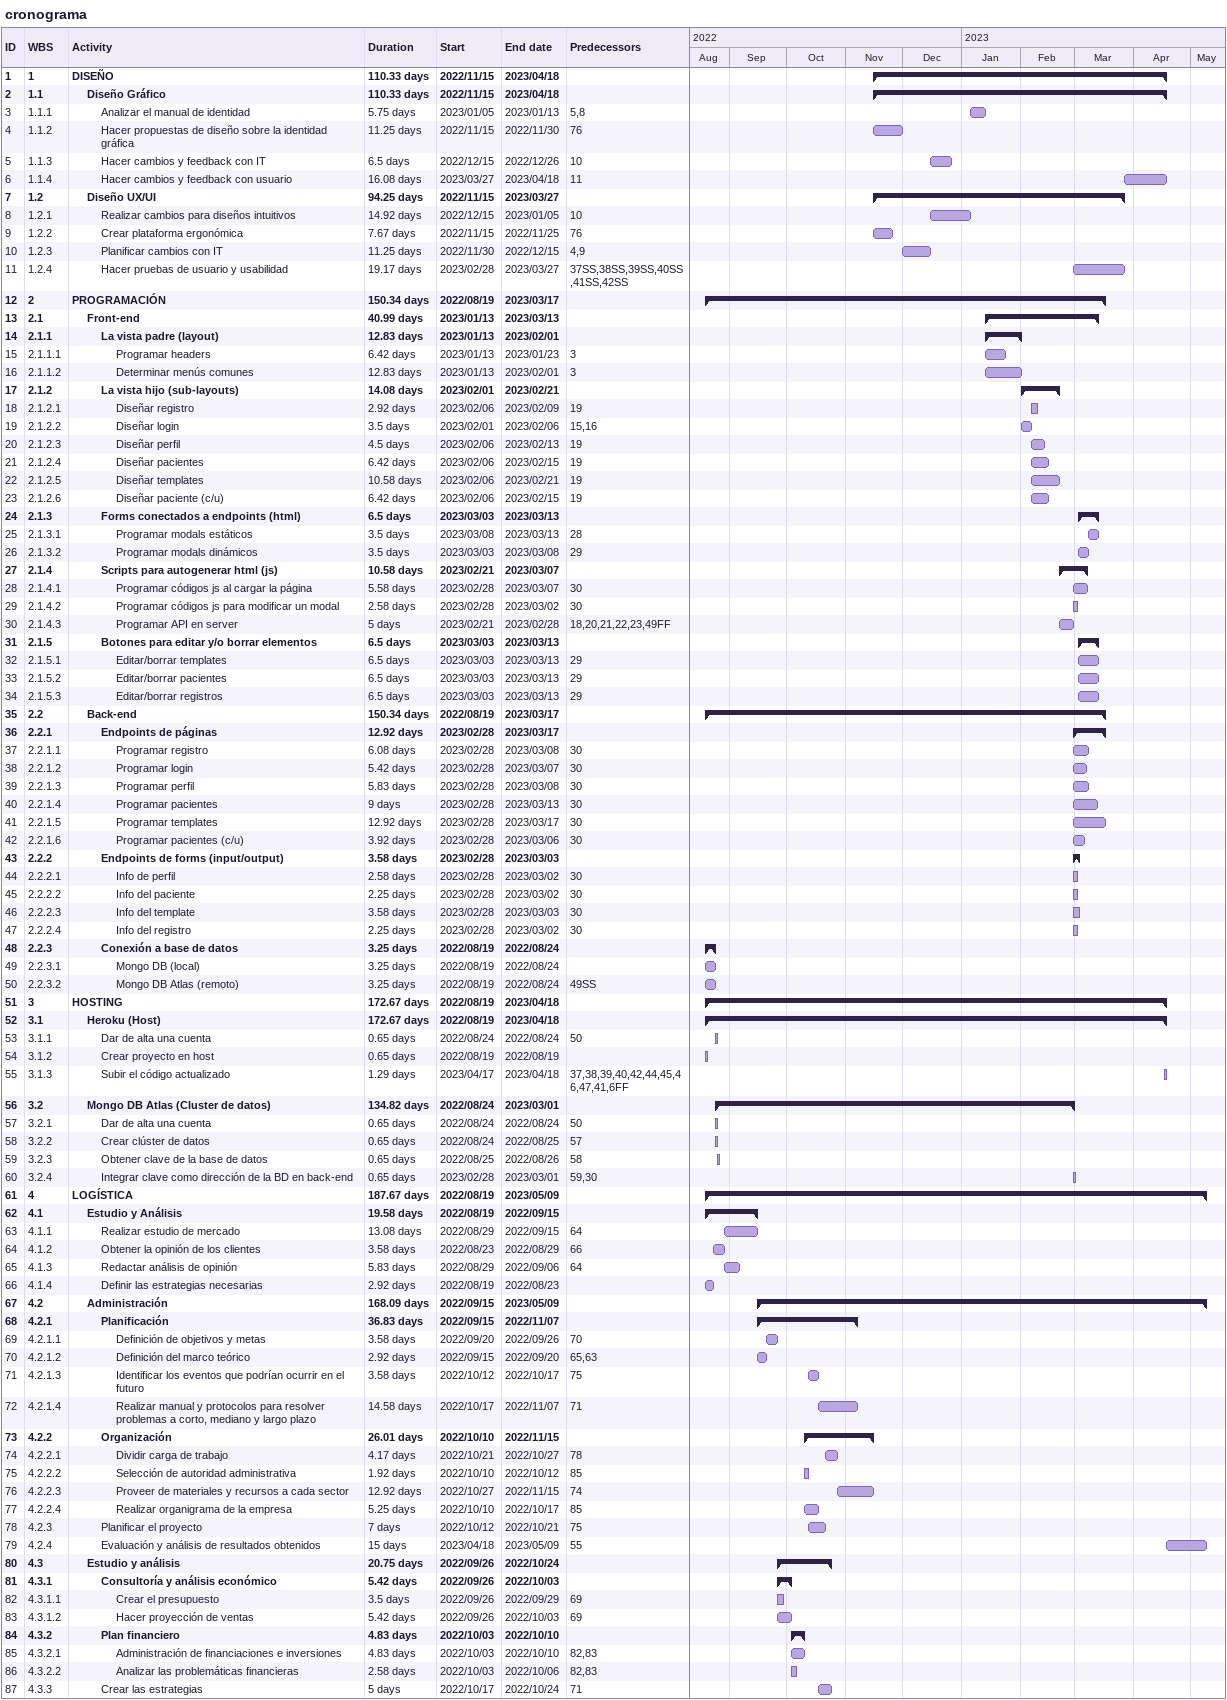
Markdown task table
cronograma

| ID | WBS | Task | Duration | Start | Finish | Predecessors |
|---|---|---|---|---|---|---|
| 1 | 1 | **DISEÑO** | 110.33d | 2022-11-15 | 2023-04-18 |  |
| 2 | 1.1 | **Diseño Gráfico** | 110.33d | 2022-11-15 | 2023-04-18 |  |
| 3 | 1.1.1 | Analizar el manual de identidad | 5.75d | 2023-01-05 | 2023-01-13 | 5, 8 |
| 4 | 1.1.2 | Hacer propuestas de diseño sobre la identidad gráfica | 11.25d | 2022-11-15 | 2022-11-30 | 76 |
| 5 | 1.1.3 | Hacer cambios y feedback con IT | 6.5d | 2022-12-15 | 2022-12-26 | 10 |
| 6 | 1.1.4 | Hacer cambios y feedback con usuario | 16.08d | 2023-03-27 | 2023-04-18 | 11 |
| 7 | 1.2 | **Diseño UX/UI** | 94.25d | 2022-11-15 | 2023-03-27 |  |
| 8 | 1.2.1 | Realizar cambios para diseños intuitivos | 14.92d | 2022-12-15 | 2023-01-05 | 10 |
| 9 | 1.2.2 | Crear plataforma ergonómica | 7.67d | 2022-11-15 | 2022-11-25 | 76 |
| 10 | 1.2.3 | Planificar cambios con IT | 11.25d | 2022-11-30 | 2022-12-15 | 4, 9 |
| 11 | 1.2.4 | Hacer pruebas de usuario y usabilidad | 19.17d | 2023-02-28 | 2023-03-27 | 37SS, 38SS, 39SS, 40SS, 41SS, 42SS |
| 12 | 2 | **PROGRAMACIÓN** | 150.34d | 2022-08-19 | 2023-03-17 |  |
| 13 | 2.1 | **Front-end** | 40.99d | 2023-01-13 | 2023-03-13 |  |
| 14 | 2.1.1 | **La vista padre (layout)** | 12.83d | 2023-01-13 | 2023-02-01 |  |
| 15 | 2.1.1.1 | Programar headers | 6.42d | 2023-01-13 | 2023-01-23 | 3 |
| 16 | 2.1.1.2 | Determinar menús comunes | 12.83d | 2023-01-13 | 2023-02-01 | 3 |
| 17 | 2.1.2 | **La vista hijo (sub-layouts)** | 14.08d | 2023-02-01 | 2023-02-21 |  |
| 18 | 2.1.2.1 | Diseñar registro | 2.92d | 2023-02-06 | 2023-02-09 | 19 |
| 19 | 2.1.2.2 | Diseñar login | 3.5d | 2023-02-01 | 2023-02-06 | 15, 16 |
| 20 | 2.1.2.3 | Diseñar perfil | 4.5d | 2023-02-06 | 2023-02-13 | 19 |
| 21 | 2.1.2.4 | Diseñar pacientes | 6.42d | 2023-02-06 | 2023-02-15 | 19 |
| 22 | 2.1.2.5 | Diseñar templates | 10.58d | 2023-02-06 | 2023-02-21 | 19 |
| 23 | 2.1.2.6 | Diseñar paciente (c/u) | 6.42d | 2023-02-06 | 2023-02-15 | 19 |
| 24 | 2.1.3 | **Forms conectados a endpoints (html)** | 6.5d | 2023-03-03 | 2023-03-13 |  |
| 25 | 2.1.3.1 | Programar modals estáticos | 3.5d | 2023-03-08 | 2023-03-13 | 28 |
| 26 | 2.1.3.2 | Programar modals dinámicos | 3.5d | 2023-03-03 | 2023-03-08 | 29 |
| 27 | 2.1.4 | **Scripts para autogenerar html (js)** | 10.58d | 2023-02-21 | 2023-03-07 |  |
| 28 | 2.1.4.1 | Programar códigos js al cargar la página | 5.58d | 2023-02-28 | 2023-03-07 | 30 |
| 29 | 2.1.4.2 | Programar códigos js para modificar un modal | 2.58d | 2023-02-28 | 2023-03-02 | 30 |
| 30 | 2.1.4.3 | Programar API en server | 5d | 2023-02-21 | 2023-02-28 | 18, 20, 21, 22, 23, 49FF |
| 31 | 2.1.5 | **Botones para editar y/o borrar elementos** | 6.5d | 2023-03-03 | 2023-03-13 |  |
| 32 | 2.1.5.1 | Editar/borrar templates | 6.5d | 2023-03-03 | 2023-03-13 | 29 |
| 33 | 2.1.5.2 | Editar/borrar pacientes | 6.5d | 2023-03-03 | 2023-03-13 | 29 |
| 34 | 2.1.5.3 | Editar/borrar registros | 6.5d | 2023-03-03 | 2023-03-13 | 29 |
| 35 | 2.2 | **Back-end** | 150.34d | 2022-08-19 | 2023-03-17 |  |
| 36 | 2.2.1 | **Endpoints de páginas** | 12.92d | 2023-02-28 | 2023-03-17 |  |
| 37 | 2.2.1.1 | Programar registro | 6.08d | 2023-02-28 | 2023-03-08 | 30 |
| 38 | 2.2.1.2 | Programar login | 5.42d | 2023-02-28 | 2023-03-07 | 30 |
| 39 | 2.2.1.3 | Programar perfil | 5.83d | 2023-02-28 | 2023-03-08 | 30 |
| 40 | 2.2.1.4 | Programar pacientes | 9d | 2023-02-28 | 2023-03-13 | 30 |
| 41 | 2.2.1.5 | Programar templates | 12.92d | 2023-02-28 | 2023-03-17 | 30 |
| 42 | 2.2.1.6 | Programar pacientes (c/u) | 3.92d | 2023-02-28 | 2023-03-06 | 30 |
| 43 | 2.2.2 | **Endpoints de forms (input/output)** | 3.58d | 2023-02-28 | 2023-03-03 |  |
| 44 | 2.2.2.1 | Info de perfil | 2.58d | 2023-02-28 | 2023-03-02 | 30 |
| 45 | 2.2.2.2 | Info del paciente | 2.25d | 2023-02-28 | 2023-03-02 | 30 |
| 46 | 2.2.2.3 | Info del template | 3.58d | 2023-02-28 | 2023-03-03 | 30 |
| 47 | 2.2.2.4 | Info del registro | 2.25d | 2023-02-28 | 2023-03-02 | 30 |
| 48 | 2.2.3 | **Conexión a base de datos** | 3.25d | 2022-08-19 | 2022-08-24 |  |
| 49 | 2.2.3.1 | Mongo DB (local) | 3.25d | 2022-08-19 | 2022-08-24 |  |
| 50 | 2.2.3.2 | Mongo DB Atlas (remoto) | 3.25d | 2022-08-19 | 2022-08-24 | 49SS |
| 51 | 3 | **HOSTING** | 172.67d | 2022-08-19 | 2023-04-18 |  |
| 52 | 3.1 | **Heroku (Host)** | 172.67d | 2022-08-19 | 2023-04-18 |  |
| 53 | 3.1.1 | Dar de alta una cuenta | 0.65d | 2022-08-24 | 2022-08-24 | 50 |
| 54 | 3.1.2 | Crear proyecto en host | 0.65d | 2022-08-19 | 2022-08-19 |  |
| 55 | 3.1.3 | Subir el código actualizado | 1.29d | 2023-04-17 | 2023-04-18 | 37, 38, 39, 40, 42, 44, 45, 46, 47, 41, 6FF |
| 56 | 3.2 | **Mongo DB Atlas (Cluster de datos)** | 134.82d | 2022-08-24 | 2023-03-01 |  |
| 57 | 3.2.1 | Dar de alta una cuenta | 0.65d | 2022-08-24 | 2022-08-24 | 50 |
| 58 | 3.2.2 | Crear clúster de datos | 0.65d | 2022-08-24 | 2022-08-25 | 57 |
| 59 | 3.2.3 | Obtener clave de la base de datos | 0.65d | 2022-08-25 | 2022-08-26 | 58 |
| 60 | 3.2.4 | Integrar clave como dirección de la BD en back-end | 0.65d | 2023-02-28 | 2023-03-01 | 59, 30 |
| 61 | 4 | **LOGÍSTICA** | 187.67d | 2022-08-19 | 2023-05-09 |  |
| 62 | 4.1 | **Estudio y Análisis** | 19.58d | 2022-08-19 | 2022-09-15 |  |
| 63 | 4.1.1 | Realizar estudio de mercado | 13.08d | 2022-08-29 | 2022-09-15 | 64 |
| 64 | 4.1.2 | Obtener la opinión de los clientes | 3.58d | 2022-08-23 | 2022-08-29 | 66 |
| 65 | 4.1.3 | Redactar análisis de opinión | 5.83d | 2022-08-29 | 2022-09-06 | 64 |
| 66 | 4.1.4 | Definir las estrategias necesarias | 2.92d | 2022-08-19 | 2022-08-23 |  |
| 67 | 4.2 | **Administración** | 168.09d | 2022-09-15 | 2023-05-09 |  |
| 68 | 4.2.1 | **Planificación** | 36.83d | 2022-09-15 | 2022-11-07 |  |
| 69 | 4.2.1.1 | Definición de objetivos y metas | 3.58d | 2022-09-20 | 2022-09-26 | 70 |
| 70 | 4.2.1.2 | Definición del marco teórico | 2.92d | 2022-09-15 | 2022-09-20 | 65, 63 |
| 71 | 4.2.1.3 | Identificar los eventos que podrían ocurrir en el futuro | 3.58d | 2022-10-12 | 2022-10-17 | 75 |
| 72 | 4.2.1.4 | Realizar manual y protocolos para resolver problemas a corto, mediano y largo plazo | 14.58d | 2022-10-17 | 2022-11-07 | 71 |
| 73 | 4.2.2 | **Organización** | 26.01d | 2022-10-10 | 2022-11-15 |  |
| 74 | 4.2.2.1 | Dividir carga de trabajo | 4.17d | 2022-10-21 | 2022-10-27 | 78 |
| 75 | 4.2.2.2 | Selección de autoridad administrativa | 1.92d | 2022-10-10 | 2022-10-12 | 85 |
| 76 | 4.2.2.3 | Proveer de materiales y recursos a cada sector | 12.92d | 2022-10-27 | 2022-11-15 | 74 |
| 77 | 4.2.2.4 | Realizar organigrama de la empresa | 5.25d | 2022-10-10 | 2022-10-17 | 85 |
| 78 | 4.2.3 | Planificar el proyecto | 7d | 2022-10-12 | 2022-10-21 | 75 |
| 79 | 4.2.4 | Evaluación y análisis de resultados obtenidos | 15d | 2023-04-18 | 2023-05-09 | 55 |
| 80 | 4.3 | **Estudio y análisis** | 20.75d | 2022-09-26 | 2022-10-24 |  |
| 81 | 4.3.1 | **Consultoría y análisis económico** | 5.42d | 2022-09-26 | 2022-10-03 |  |
| 82 | 4.3.1.1 | Crear el presupuesto | 3.5d | 2022-09-26 | 2022-09-29 | 69 |
| 83 | 4.3.1.2 | Hacer proyección de ventas | 5.42d | 2022-09-26 | 2022-10-03 | 69 |
| 84 | 4.3.2 | **Plan financiero** | 4.83d | 2022-10-03 | 2022-10-10 |  |
| 85 | 4.3.2.1 | Administración de financiaciones e inversiones | 4.83d | 2022-10-03 | 2022-10-10 | 82, 83 |
| 86 | 4.3.2.2 | Analizar las problemáticas financieras | 2.58d | 2022-10-03 | 2022-10-06 | 82, 83 |
| 87 | 4.3.3 | Crear las estrategias | 5d | 2022-10-17 | 2022-10-24 | 71 |
